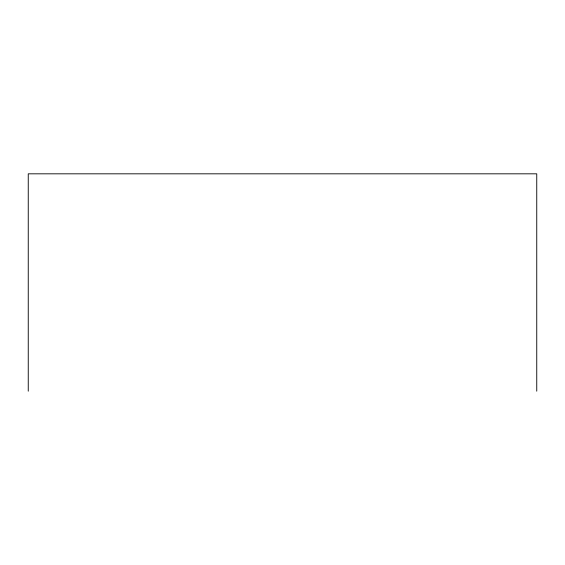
<?xml version="1.0" encoding="UTF-8"?>
<svg xmlns="http://www.w3.org/2000/svg" width="565" height="565" viewBox="0 0 565 565"><rect width="100%" height="100%" fill="white"/><g stroke="black" fill="none" stroke-linecap="round" stroke-linejoin="round"><path stroke-width="0.85" d="M536.75 391.178L536.75 173.822L28.25 173.822L28.25 391.178"/></g></svg>
